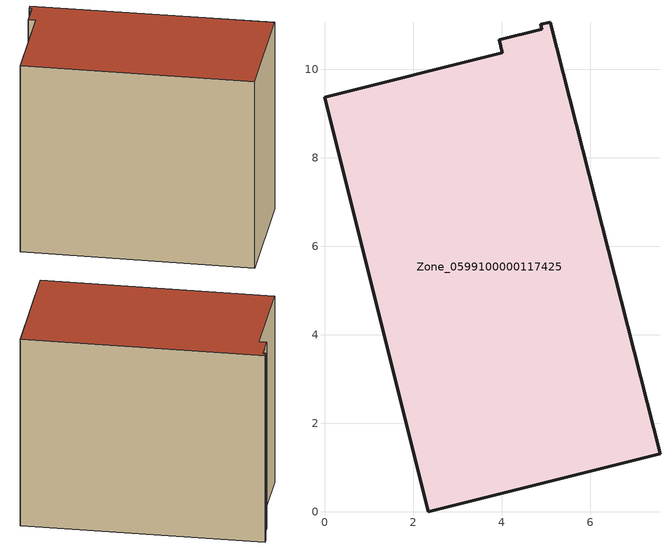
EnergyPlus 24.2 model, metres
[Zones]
Zone_0599100000117425
 floor ground (C_G): 7.58,1.31 2.34,0 0,9.37 4.02,10.37 3.95,10.66 4.91,10.9 4.89,11.01 5.1,11.06 z0
 wall outside (C_F): 4.89,11.01 4.91,10.9 3.95,10.66 4.02,10.37 0,9.37 2.34,0 7.58,1.31 5.1,11.06 4.89,11.01 z0:8.49
 roof outside (C_R): 0,9.37 2.34,0 7.58,1.31 5.1,11.06 4.89,11.01 4.91,10.9 3.95,10.66 4.02,10.37 z8.49
[BUILDING]
Pand.0599100000117425: North Axis=0; Terrain=City; Loads Convergence Tolerance Value=0.04; Temperature Convergence Tolerance Value=0.4; Solar Distribution=FullExterior; Maximum Number of Warmup Days=25; Minimum Number of Warmup Days=1
[Site:Location]
Rotterdam.The.Hague.AP_ZH_NLD Design_Conditions: Latitude=51.96; Longitude=4.45; Time Zone=1; Elevation=-4.5
[SITE:GROUNDTEMPERATURE:BUILDINGSURFACE]
18, 18, 18, 18, 18, 18, 18, 18, 18, 18, 18, 18
[MATERIAL] Thermal Absorptance=0.9; Solar Absorptance=0.7; Visible Absorptance=0.7
Name | Roughness | Thickness | Conductivity | Density | Specific Heat
G.TC.1975-1991 | MediumSmooth | 0.15 | 0.288461 | 540 | 1210
F.TC.1975-1991 | Rough | 0.3 | 0.230769 | 1920 | 840
R.TC.1975-1991 | MediumRough | 0.2 | 0.153846 | 1500 | 1000
[CONSTRUCTION]
C_G: G.TC.1975-1991
C_F: F.TC.1975-1991
C_R: R.TC.1975-1991
[ZONE]
Zone_0599100000117425: Type=1; Multiplier=1; Ceiling Height=Autocalculate; Volume=Autocalculate; Floor Area=autocalculate; Part of Total Floor Area=Yes
[ZONEINFILTRATION:DESIGNFLOWRATE]
Infil_Zone_0599100000117425: Zone or ZoneList or Space or SpaceList=Zone_0599100000117425; Schedule=AlwaysOn; Design Flow Rate Calculation Method=Flow/Area; Flow Rate per Floor Area=0.003; Constant Term Coefficient=1; Temperature Term Coefficient=0; Velocity Term Coefficient=0; Velocity Squared Term Coefficient=0
[HVACTEMPLATE:ZONE:IDEALLOADSAIRSYSTEM]
Zone_0599100000117425: Maximum Heating Supply Air Temperature=50; Minimum Cooling Supply Air Temperature=13; Maximum Heating Supply Air Humidity Ratio=0.0156; Minimum Cooling Supply Air Humidity Ratio=0.0077; Heating Limit=NoLimit; Cooling Limit=NoLimit; Dehumidification Control Type=ConstantSensibleHeatRatio; Cooling Sensible Heat Ratio=0.7; Dehumidification Setpoint=60; Humidification Control Type=None; Humidification Setpoint=30; Outdoor Air Method=None; Outdoor Air Flow Rate per Person=0.00944; Outdoor Air Flow Rate per Zone Floor Area=0; Outdoor Air Flow Rate per Zone=0; Demand Controlled Ventilation Type=None; Outdoor Air Economizer Type=NoEconomizer; Heat Recovery Type=None; Sensible Heat Recovery Effectiveness=0.7; Latent Heat Recovery Effectiveness=0.65
[ZONECONTROL:THERMOSTAT]
ThermostatControl_Zone_0599100000117425: Zone or ZoneList=Zone_0599100000117425; Control Type Schedule=DualSetpointControlType; Control 1=Thermostat_Zone_0599100000117425; Temperature Difference Between Cutout And Setpoint=0
[THERMOSTATSETPOINT:DUALSETPOINT]
Thermostat_Zone_0599100000117425: Heating Setpoint Temperature Schedule=HeatingSetpoint_Zone_0599100000117425; Cooling Setpoint Temperature Schedule=CoolingSetpoint_Zone_0599100000117425
[SCHEDULE:COMPACT]
HeatingSetpoint_Zone_0599100000117425: Through: 12/31, For: AllDays, Until: 24:00, 21
CoolingSetpoint_Zone_0599100000117425: Through: 12/31, For: AllDays, Until: 24:00, 24
DualSetpointControlType: Through: 12/31, For: AllDays, Until: 24:00, 4
AlwaysOn: Through: 12/31, For: AllDays, Until: 24:00, 1
